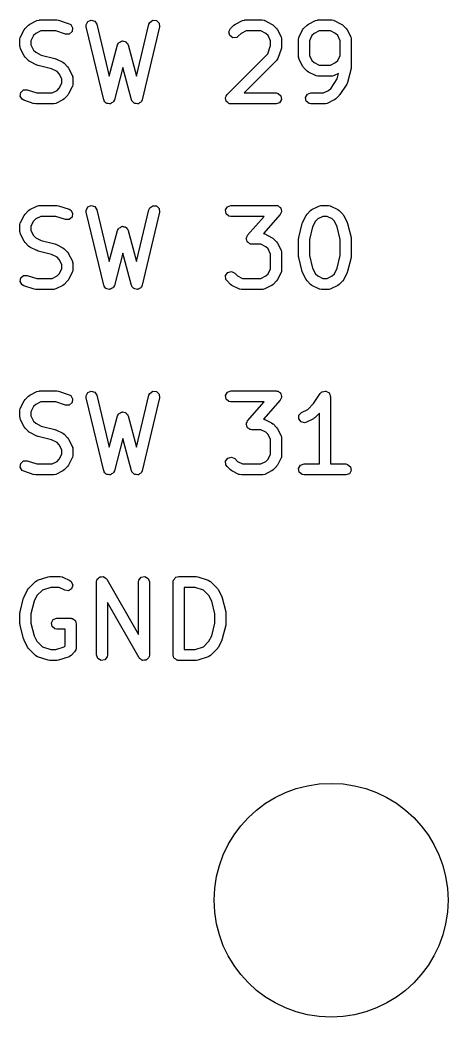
# Model space of a CAD drawing. Extents: x 123.1 to 171.8, y -132.4 to -71.4.
# Drawn here: x 165.93 to 171.78, y -132.41 to -118.76 of the extents above; entities that cross this region are included whole.
import ezdxf

# ---------------------------------------------------------------- set-up
doc = ezdxf.new("R2010")
doc.units = 0
doc.layers.add('BLACK', color=7, linetype='CONTINUOUS')

msp = doc.modelspace()

# ---------------------------------------------------------------- linework, layer by layer
at = {"layer": 'BLACK', "linetype": 'CONTINUOUS'}
for p, q in [((166.062, -118.813), (166.157, -118.765)), ((166.157, -118.765), (166.182, -118.758)), ((166.182, -118.758), (166.187, -118.759)), ((166.187, -118.759), (166.191, -118.757)), ((166.191, -118.757), (166.429, -118.757)), ((166.429, -118.757), (166.451, -118.761)), ((166.451, -118.761), (166.453, -118.761)), ((166.453, -118.761), (166.596, -118.809)), ((166.831, -118.824), (166.854, -118.778)), ((166.854, -118.778), (166.901, -118.758)), ((166.901, -118.758), (166.95, -118.772)), ((166.95, -118.772), (166.978, -118.815)), ((167.7, -118.791), (167.741, -118.761)), ((167.741, -118.761), (167.792, -118.764)), ((167.792, -118.764), (167.829, -118.799)), ((168.872, -118.813), (168.967, -118.765)), ((168.967, -118.765), (168.992, -118.758)), ((168.992, -118.758), (168.996, -118.759)), ((168.996, -118.759), (169, -118.757)), ((169, -118.757), (169.239, -118.757)), ((169.239, -118.757), (169.264, -118.762)), ((169.264, -118.762), (169.268, -118.765)), ((169.268, -118.765), (169.272, -118.765)), ((169.272, -118.765), (169.367, -118.813)), ((169.872, -118.813), (169.967, -118.765)), ((169.967, -118.765), (169.992, -118.758)), ((169.992, -118.758), (169.996, -118.759)), ((169.996, -118.759), (170, -118.757)), ((170, -118.757), (170.191, -118.757)), ((170.191, -118.757), (170.217, -118.762)), ((170.217, -118.762), (170.22, -118.765)), ((170.22, -118.765), (170.224, -118.765)), ((170.224, -118.765), (170.32, -118.813)), ((165.933, -118.989), (165.981, -118.894)), ((165.981, -118.894), (165.994, -118.876)), ((165.994, -118.876), (165.995, -118.875)), ((165.995, -118.875), (166.043, -118.827)), ((166.043, -118.827), (166.061, -118.814)), ((166.061, -118.814), (166.062, -118.813)), ((166.209, -118.907), (166.14, -118.942)), ((166.417, -118.907), (166.209, -118.907)), ((166.548, -118.951), (166.417, -118.907)), ((166.596, -118.809), (166.619, -118.821)), ((166.638, -118.916), (166.599, -118.95)), ((166.619, -118.821), (166.645, -118.865)), ((166.645, -118.865), (166.638, -118.916)), ((166.832, -118.85), (166.831, -118.824)), ((167.07, -119.85), (166.832, -118.85)), ((166.978, -118.815), (167.147, -119.526)), ((167.52, -119.526), (167.689, -118.815)), ((167.835, -118.85), (167.597, -119.85)), ((167.689, -118.815), (167.7, -118.791)), ((167.829, -118.799), (167.835, -118.85)), ((168.783, -118.921), (168.805, -118.875)), ((168.805, -118.875), (168.852, -118.827)), ((168.852, -118.827), (168.871, -118.814)), ((168.871, -118.814), (168.872, -118.813)), ((169.018, -118.907), (168.95, -118.942)), ((169.221, -118.907), (169.018, -118.907)), ((169.289, -118.942), (169.221, -118.907)), ((169.367, -118.813), (169.385, -118.826)), ((169.385, -118.826), (169.387, -118.827)), ((169.387, -118.827), (169.434, -118.875)), ((169.434, -118.875), (169.447, -118.893)), ((169.447, -118.893), (169.449, -118.894)), ((169.449, -118.894), (169.496, -118.989)), ((169.743, -118.989), (169.791, -118.894)), ((169.791, -118.894), (169.804, -118.876)), ((169.804, -118.876), (169.805, -118.875)), ((169.805, -118.875), (169.852, -118.827)), ((169.852, -118.827), (169.871, -118.814)), ((169.871, -118.814), (169.872, -118.813)), ((170.018, -118.907), (169.95, -118.942)), ((170.173, -118.907), (170.018, -118.907)), ((170.242, -118.942), (170.173, -118.907)), ((170.32, -118.813), (170.338, -118.826)), ((170.338, -118.826), (170.339, -118.827)), ((170.339, -118.827), (170.387, -118.875)), ((170.387, -118.875), (170.4, -118.893)), ((170.4, -118.893), (170.401, -118.894)), ((170.401, -118.894), (170.449, -118.989)), ((165.925, -119.023), (165.93, -118.997)), ((165.925, -119.118), (165.925, -119.023)), ((165.93, -118.997), (165.933, -118.994)), ((165.933, -118.994), (165.933, -118.989)), ((166.11, -118.972), (166.075, -119.041)), ((166.075, -119.041), (166.075, -119.1)), ((166.14, -118.942), (166.11, -118.972)), ((166.599, -118.95), (166.548, -118.951)), ((167.298, -119.057), (167.314, -119.046)), ((167.314, -119.046), (167.321, -119.046)), ((167.321, -119.046), (167.327, -119.043)), ((167.327, -119.043), (167.346, -119.048)), ((167.346, -119.048), (167.365, -119.05)), ((167.365, -119.05), (167.37, -119.055)), ((168.796, -118.971), (168.783, -118.921)), ((168.838, -119), (168.796, -118.971)), ((168.889, -118.996), (168.838, -119)), ((168.911, -118.981), (168.889, -118.996)), ((168.95, -118.942), (168.911, -118.981)), ((169.32, -118.972), (169.289, -118.942)), ((169.354, -119.041), (169.32, -118.972)), ((169.354, -119.106), (169.354, -119.041)), ((169.496, -118.989), (169.504, -119.014)), ((169.504, -119.014), (169.503, -119.019)), ((169.503, -119.019), (169.504, -119.023)), ((169.504, -119.023), (169.504, -119.118)), ((169.735, -119.023), (169.74, -118.997)), ((169.735, -119.261), (169.735, -119.023)), ((169.74, -118.997), (169.742, -118.994)), ((169.742, -118.994), (169.743, -118.989)), ((169.919, -118.972), (169.885, -119.041)), ((169.885, -119.041), (169.885, -119.243)), ((169.95, -118.942), (169.919, -118.972)), ((170.272, -118.972), (170.242, -118.942)), ((170.306, -119.041), (170.272, -118.972)), ((170.306, -119.243), (170.306, -119.041)), ((170.449, -118.989), (170.456, -119.014)), ((170.456, -119.014), (170.455, -119.019)), ((170.455, -119.019), (170.456, -119.023)), ((170.456, -119.023), (170.456, -119.404)), ((165.927, -119.122), (165.925, -119.118)), ((165.926, -119.127), (165.927, -119.122)), ((165.933, -119.152), (165.926, -119.127)), ((165.981, -119.247), (165.933, -119.152)), ((166.075, -119.1), (166.11, -119.169)), ((166.11, -119.169), (166.14, -119.199)), ((167.147, -119.526), (167.261, -119.099)), ((167.261, -119.099), (167.272, -119.075)), ((167.272, -119.075), (167.278, -119.071)), ((167.278, -119.071), (167.281, -119.065)), ((167.281, -119.065), (167.298, -119.057)), ((167.37, -119.055), (167.377, -119.057)), ((167.377, -119.057), (167.388, -119.073)), ((167.388, -119.073), (167.402, -119.086)), ((167.402, -119.086), (167.402, -119.093)), ((167.402, -119.093), (167.406, -119.099)), ((167.406, -119.099), (167.52, -119.526)), ((169.316, -119.22), (169.354, -119.106)), ((169.5, -119.142), (169.453, -119.285)), ((169.504, -119.118), (169.5, -119.14)), ((169.5, -119.14), (169.5, -119.142)), ((165.982, -119.248), (165.981, -119.247)), ((165.995, -119.266), (165.982, -119.248)), ((166.043, -119.314), (165.995, -119.266)), ((166.044, -119.315), (166.043, -119.314)), ((166.062, -119.328), (166.044, -119.315)), ((166.14, -119.199), (166.217, -119.238)), ((166.217, -119.238), (166.4, -119.283)), ((166.4, -119.283), (166.411, -119.289)), ((166.411, -119.289), (166.415, -119.289)), ((166.415, -119.289), (166.51, -119.337)), ((168.757, -119.779), (169.316, -119.22)), ((169.434, -119.314), (168.991, -119.757)), ((169.436, -119.31), (169.434, -119.314)), ((169.44, -119.308), (169.436, -119.31)), ((169.453, -119.285), (169.44, -119.308)), ((169.737, -119.265), (169.735, -119.261)), ((169.735, -119.27), (169.737, -119.265)), ((169.743, -119.294), (169.735, -119.27)), ((169.791, -119.39), (169.743, -119.294)), ((169.885, -119.243), (169.919, -119.312)), ((169.919, -119.312), (169.95, -119.342)), ((170.242, -119.342), (170.272, -119.312)), ((170.272, -119.312), (170.306, -119.243)), ((166.157, -119.376), (166.062, -119.328)), ((166.161, -119.376), (166.157, -119.376)), ((166.173, -119.381), (166.161, -119.376)), ((166.355, -119.427), (166.173, -119.381)), ((166.432, -119.465), (166.355, -119.427)), ((166.51, -119.337), (166.528, -119.35)), ((166.528, -119.35), (166.53, -119.351)), ((166.53, -119.351), (166.577, -119.398)), ((166.577, -119.398), (166.59, -119.417)), ((166.59, -119.417), (166.591, -119.418)), ((166.591, -119.418), (166.639, -119.513)), ((167.334, -119.409), (167.216, -119.852)), ((167.452, -119.852), (167.334, -119.409)), ((169.792, -119.391), (169.791, -119.39)), ((169.805, -119.409), (169.792, -119.391)), ((169.852, -119.457), (169.805, -119.409)), ((169.854, -119.458), (169.852, -119.457)), ((169.872, -119.471), (169.854, -119.458)), ((169.95, -119.342), (170.018, -119.376)), ((170.018, -119.376), (170.173, -119.376)), ((170.173, -119.376), (170.242, -119.342)), ((170.454, -119.422), (170.407, -119.612)), ((170.456, -119.404), (170.454, -119.419)), ((170.454, -119.419), (170.454, -119.422)), ((166.463, -119.496), (166.432, -119.465)), ((166.497, -119.564), (166.463, -119.496)), ((166.497, -119.624), (166.497, -119.564)), ((166.639, -119.513), (166.646, -119.538)), ((166.646, -119.538), (166.645, -119.542)), ((166.645, -119.542), (166.647, -119.547)), ((166.647, -119.547), (166.647, -119.642)), ((169.967, -119.519), (169.872, -119.471)), ((169.971, -119.519), (169.967, -119.519)), ((169.975, -119.522), (169.971, -119.519)), ((170, -119.526), (169.975, -119.522)), ((170.191, -119.526), (170, -119.526)), ((170.18, -119.689), (170.264, -119.563)), ((170.195, -119.525), (170.191, -119.526)), ((170.2, -119.526), (170.195, -119.525)), ((170.224, -119.519), (170.2, -119.526)), ((170.283, -119.489), (170.224, -119.519)), ((170.264, -119.563), (170.283, -119.489)), ((165.935, -119.749), (165.973, -119.715)), ((165.973, -119.715), (166.024, -119.714)), ((166.024, -119.714), (166.156, -119.757)), ((166.364, -119.757), (166.432, -119.723)), ((166.432, -119.723), (166.463, -119.693)), ((166.463, -119.693), (166.497, -119.624)), ((166.639, -119.675), (166.591, -119.771)), ((166.642, -119.668), (166.639, -119.671)), ((166.639, -119.671), (166.639, -119.675)), ((166.647, -119.642), (166.642, -119.668)), ((170.078, -119.757), (170.147, -119.723)), ((170.147, -119.723), (170.18, -119.689)), ((170.396, -119.636), (170.301, -119.779)), ((170.407, -119.612), (170.396, -119.635)), ((170.396, -119.635), (170.396, -119.636)), ((165.927, -119.8), (165.935, -119.749)), ((165.954, -119.844), (165.927, -119.8)), ((165.977, -119.856), (165.954, -119.844)), ((166.12, -119.904), (165.977, -119.856)), ((166.156, -119.757), (166.364, -119.757)), ((166.51, -119.852), (166.415, -119.899)), ((166.511, -119.851), (166.51, -119.852)), ((166.53, -119.838), (166.511, -119.851)), ((166.577, -119.79), (166.53, -119.838)), ((166.578, -119.789), (166.577, -119.79)), ((166.591, -119.771), (166.578, -119.789)), ((167.075, -119.856), (167.07, -119.85)), ((167.075, -119.864), (167.075, -119.856)), ((167.088, -119.877), (167.075, -119.864)), ((167.216, -119.852), (167.205, -119.875)), ((167.456, -119.858), (167.452, -119.852)), ((167.457, -119.866), (167.456, -119.858)), ((167.471, -119.879), (167.457, -119.866)), ((167.597, -119.85), (167.587, -119.874)), ((168.735, -119.826), (168.737, -119.823)), ((168.741, -119.848), (168.735, -119.826)), ((168.736, -119.819), (168.747, -119.8)), ((168.737, -119.823), (168.736, -119.819)), ((168.745, -119.87), (168.741, -119.848)), ((168.748, -119.872), (168.745, -119.87)), ((168.747, -119.8), (168.757, -119.779)), ((168.749, -119.875), (168.748, -119.872)), ((168.991, -119.757), (169.429, -119.757)), ((169.429, -119.757), (169.455, -119.762)), ((169.455, -119.762), (169.494, -119.795)), ((169.503, -119.845), (169.477, -119.89)), ((169.494, -119.795), (169.503, -119.845)), ((169.831, -119.819), (169.857, -119.775)), ((169.84, -119.87), (169.831, -119.819)), ((169.88, -119.903), (169.84, -119.87)), ((169.857, -119.775), (169.905, -119.757)), ((169.905, -119.757), (170.078, -119.757)), ((170.224, -119.852), (170.129, -119.899)), ((170.226, -119.851), (170.224, -119.852)), ((170.244, -119.838), (170.226, -119.851)), ((170.292, -119.79), (170.244, -119.838)), ((170.293, -119.787), (170.292, -119.79)), ((170.301, -119.779), (170.293, -119.787)), ((166.121, -119.903), (166.12, -119.904)), ((166.143, -119.907), (166.121, -119.903)), ((166.381, -119.907), (166.143, -119.907)), ((166.386, -119.906), (166.381, -119.907)), ((166.39, -119.907), (166.386, -119.906)), ((166.415, -119.899), (166.39, -119.907)), ((167.099, -119.893), (167.088, -119.877)), ((167.106, -119.895), (167.099, -119.893)), ((167.112, -119.9), (167.106, -119.895)), ((167.13, -119.902), (167.112, -119.9)), ((167.148, -119.907), (167.13, -119.902)), ((167.155, -119.904), (167.148, -119.907)), ((167.163, -119.905), (167.155, -119.904)), ((167.178, -119.894), (167.163, -119.905)), ((167.195, -119.887), (167.178, -119.894)), ((167.198, -119.88), (167.195, -119.887)), ((167.205, -119.875), (167.198, -119.88)), ((167.481, -119.894), (167.471, -119.879)), ((167.489, -119.896), (167.481, -119.894)), ((167.495, -119.901), (167.489, -119.896)), ((167.513, -119.902), (167.495, -119.901)), ((167.531, -119.907), (167.513, -119.902)), ((167.538, -119.904), (167.531, -119.907)), ((167.546, -119.904), (167.538, -119.904)), ((167.561, -119.893), (167.546, -119.904)), ((167.577, -119.885), (167.561, -119.893)), ((167.581, -119.878), (167.577, -119.885)), ((167.587, -119.874), (167.581, -119.878)), ((168.767, -119.888), (168.749, -119.875)), ((168.784, -119.903), (168.767, -119.888)), ((168.789, -119.904), (168.784, -119.903)), ((168.791, -119.905), (168.789, -119.904)), ((168.794, -119.905), (168.791, -119.905)), ((168.81, -119.907), (168.794, -119.905)), ((169.429, -119.907), (168.81, -119.907)), ((169.477, -119.89), (169.429, -119.907)), ((169.905, -119.907), (169.88, -119.903)), ((170.096, -119.907), (169.905, -119.907)), ((170.1, -119.906), (170.096, -119.907)), ((170.104, -119.907), (170.1, -119.906)), ((170.129, -119.899), (170.104, -119.907)), ((165.995, -121.415), (166.043, -121.367)), ((166.043, -121.367), (166.061, -121.354)), ((166.061, -121.354), (166.062, -121.353)), ((166.062, -121.353), (166.157, -121.305)), ((166.157, -121.305), (166.182, -121.298)), ((166.182, -121.298), (166.187, -121.299)), ((166.187, -121.299), (166.191, -121.297)), ((166.191, -121.297), (166.429, -121.297)), ((166.429, -121.297), (166.451, -121.301)), ((166.451, -121.301), (166.453, -121.301)), ((166.453, -121.301), (166.596, -121.349)), ((166.596, -121.349), (166.619, -121.361)), ((166.619, -121.361), (166.645, -121.405)), ((166.831, -121.364), (166.854, -121.318)), ((166.832, -121.39), (166.831, -121.364)), ((166.854, -121.318), (166.901, -121.298)), ((166.901, -121.298), (166.95, -121.312)), ((166.95, -121.312), (166.978, -121.355)), ((166.978, -121.355), (167.147, -122.066)), ((167.52, -122.066), (167.689, -121.355)), ((167.689, -121.355), (167.7, -121.331)), ((167.7, -121.331), (167.741, -121.301)), ((167.741, -121.301), (167.792, -121.304)), ((167.792, -121.304), (167.829, -121.339)), ((167.829, -121.339), (167.835, -121.39)), ((168.736, -121.359), (168.762, -121.315)), ((168.745, -121.41), (168.736, -121.359)), ((168.762, -121.315), (168.81, -121.297)), ((168.81, -121.297), (169.429, -121.297)), ((169.429, -121.297), (169.44, -121.299)), ((169.44, -121.299), (169.444, -121.299)), ((169.444, -121.299), (169.446, -121.3)), ((169.446, -121.3), (169.455, -121.302)), ((169.455, -121.302), (169.47, -121.315)), ((169.47, -121.315), (169.487, -121.325)), ((169.487, -121.325), (169.489, -121.331)), ((169.489, -121.331), (169.494, -121.335)), ((169.494, -121.335), (169.498, -121.355)), ((169.498, -121.355), (169.504, -121.374)), ((169.504, -121.374), (169.502, -121.38)), ((169.852, -121.415), (169.9, -121.367)), ((169.9, -121.367), (169.918, -121.354)), ((169.918, -121.354), (169.919, -121.353)), ((169.919, -121.353), (170.015, -121.305)), ((170.015, -121.305), (170.04, -121.298)), ((170.04, -121.298), (170.044, -121.299)), ((170.044, -121.299), (170.048, -121.297)), ((170.048, -121.297), (170.143, -121.297)), ((170.143, -121.297), (170.169, -121.302)), ((170.169, -121.302), (170.172, -121.305)), ((170.172, -121.305), (170.177, -121.305)), ((170.177, -121.305), (170.272, -121.353)), ((170.272, -121.353), (170.29, -121.366)), ((170.29, -121.366), (170.292, -121.367)), ((170.292, -121.367), (170.339, -121.415)), ((165.933, -121.529), (165.981, -121.434)), ((165.981, -121.434), (165.994, -121.416)), ((165.994, -121.416), (165.995, -121.415)), ((166.14, -121.482), (166.11, -121.512)), ((166.209, -121.447), (166.14, -121.482)), ((166.417, -121.447), (166.209, -121.447)), ((166.548, -121.491), (166.417, -121.447)), ((166.599, -121.49), (166.548, -121.491)), ((166.638, -121.456), (166.599, -121.49)), ((166.645, -121.405), (166.638, -121.456)), ((167.07, -122.39), (166.832, -121.39)), ((167.835, -121.39), (167.597, -122.39)), ((168.784, -121.443), (168.745, -121.41)), ((168.81, -121.447), (168.784, -121.443)), ((169.264, -121.447), (168.81, -121.447)), ((169.039, -121.704), (169.264, -121.447)), ((169.485, -121.422), (169.258, -121.682)), ((169.493, -121.403), (169.485, -121.422)), ((169.503, -121.385), (169.493, -121.403)), ((169.502, -121.38), (169.503, -121.385)), ((169.791, -121.529), (169.838, -121.434)), ((169.838, -121.434), (169.852, -121.416)), ((169.852, -121.416), (169.852, -121.415)), ((169.997, -121.482), (169.967, -121.512)), ((170.066, -121.447), (169.997, -121.482)), ((170.126, -121.447), (170.066, -121.447)), ((170.194, -121.482), (170.126, -121.447)), ((170.225, -121.512), (170.194, -121.482)), ((170.339, -121.415), (170.352, -121.433)), ((170.352, -121.433), (170.353, -121.434)), ((170.353, -121.434), (170.401, -121.529)), ((165.925, -121.563), (165.93, -121.537)), ((165.925, -121.658), (165.925, -121.563)), ((165.93, -121.537), (165.933, -121.534)), ((165.933, -121.534), (165.933, -121.529)), ((166.11, -121.512), (166.075, -121.581)), ((166.075, -121.581), (166.075, -121.64)), ((166.075, -121.64), (166.11, -121.709)), ((167.147, -122.066), (167.261, -121.639)), ((167.261, -121.639), (167.272, -121.615)), ((167.272, -121.615), (167.278, -121.611)), ((167.278, -121.611), (167.281, -121.605)), ((167.281, -121.605), (167.298, -121.597)), ((167.298, -121.597), (167.314, -121.586)), ((167.314, -121.586), (167.321, -121.586)), ((167.321, -121.586), (167.327, -121.583)), ((167.327, -121.583), (167.346, -121.588)), ((167.346, -121.588), (167.365, -121.59)), ((167.365, -121.59), (167.37, -121.595)), ((167.37, -121.595), (167.377, -121.597)), ((167.377, -121.597), (167.388, -121.613)), ((167.388, -121.613), (167.402, -121.626)), ((167.402, -121.626), (167.402, -121.633)), ((167.402, -121.633), (167.406, -121.639)), ((167.406, -121.639), (167.52, -122.066)), ((169.737, -121.735), (169.785, -121.545)), ((169.785, -121.545), (169.79, -121.533)), ((169.79, -121.533), (169.791, -121.529)), ((169.928, -121.589), (169.885, -121.763)), ((169.967, -121.512), (169.928, -121.589)), ((170.263, -121.589), (170.225, -121.512)), ((170.306, -121.763), (170.263, -121.589)), ((170.401, -121.529), (170.405, -121.542)), ((170.405, -121.542), (170.407, -121.545)), ((170.407, -121.545), (170.454, -121.735)), ((165.927, -121.662), (165.925, -121.658)), ((165.926, -121.667), (165.927, -121.662)), ((165.933, -121.692), (165.926, -121.667)), ((165.981, -121.787), (165.933, -121.692)), ((166.11, -121.709), (166.14, -121.739)), ((166.14, -121.739), (166.217, -121.778)), ((166.217, -121.778), (166.4, -121.823)), ((169.021, -121.752), (169.023, -121.746)), ((169.027, -121.771), (169.021, -121.752)), ((169.022, -121.74), (169.032, -121.723)), ((169.023, -121.746), (169.022, -121.74)), ((169.031, -121.791), (169.027, -121.771)), ((169.032, -121.723), (169.039, -121.704)), ((169.258, -121.682), (169.264, -121.683)), ((169.264, -121.683), (169.268, -121.686)), ((169.268, -121.686), (169.272, -121.686)), ((169.272, -121.686), (169.367, -121.734)), ((169.367, -121.734), (169.385, -121.747)), ((169.385, -121.747), (169.387, -121.748)), ((169.387, -121.748), (169.434, -121.796)), ((169.735, -121.753), (169.738, -121.739)), ((169.735, -121.991), (169.735, -121.753)), ((169.738, -121.739), (169.737, -121.735)), ((169.885, -121.763), (169.885, -121.982)), ((170.306, -121.982), (170.306, -121.763)), ((170.454, -121.735), (170.455, -121.75)), ((170.455, -121.75), (170.456, -121.753)), ((170.456, -121.753), (170.456, -121.991)), ((165.982, -121.788), (165.981, -121.787)), ((165.995, -121.806), (165.982, -121.788)), ((166.043, -121.854), (165.995, -121.806)), ((166.044, -121.855), (166.043, -121.854)), ((166.062, -121.868), (166.044, -121.855)), ((166.157, -121.916), (166.062, -121.868)), ((166.161, -121.916), (166.157, -121.916)), ((166.173, -121.921), (166.161, -121.916)), ((166.355, -121.967), (166.173, -121.921)), ((166.4, -121.823), (166.411, -121.829)), ((166.411, -121.829), (166.415, -121.829)), ((166.415, -121.829), (166.51, -121.877)), ((166.51, -121.877), (166.528, -121.89)), ((166.528, -121.89), (166.53, -121.891)), ((166.53, -121.891), (166.577, -121.938)), ((169.035, -121.795), (169.031, -121.791)), ((169.037, -121.8), (169.035, -121.795)), ((169.055, -121.811), (169.037, -121.8)), ((169.07, -121.824), (169.055, -121.811)), ((169.079, -121.825), (169.07, -121.824)), ((169.081, -121.827), (169.079, -121.825)), ((169.085, -121.826), (169.081, -121.827)), ((169.096, -121.828), (169.085, -121.826)), ((169.221, -121.828), (169.096, -121.828)), ((169.289, -121.863), (169.221, -121.828)), ((169.32, -121.893), (169.289, -121.863)), ((169.354, -121.962), (169.32, -121.893)), ((169.434, -121.796), (169.447, -121.814)), ((169.447, -121.814), (169.449, -121.815)), ((169.449, -121.815), (169.496, -121.91)), ((169.496, -121.91), (169.504, -121.935)), ((166.432, -122.005), (166.355, -121.967)), ((166.463, -122.036), (166.432, -122.005)), ((166.497, -122.104), (166.463, -122.036)), ((166.577, -121.938), (166.59, -121.957)), ((166.59, -121.957), (166.591, -121.958)), ((166.591, -121.958), (166.639, -122.053)), ((166.639, -122.053), (166.646, -122.078)), ((167.334, -121.949), (167.216, -122.392)), ((167.452, -122.392), (167.334, -121.949)), ((169.354, -122.164), (169.354, -121.962)), ((169.504, -121.935), (169.503, -121.94)), ((169.503, -121.94), (169.504, -121.944)), ((169.504, -121.944), (169.504, -122.182)), ((169.736, -121.995), (169.735, -121.991)), ((169.737, -122.01), (169.736, -121.995)), ((169.785, -122.2), (169.737, -122.01)), ((169.885, -121.982), (169.928, -122.156)), ((170.263, -122.156), (170.306, -121.982)), ((170.454, -122.01), (170.407, -122.2)), ((170.456, -121.991), (170.454, -122.006)), ((170.454, -122.006), (170.454, -122.01)), ((166.463, -122.233), (166.497, -122.164)), ((166.497, -122.164), (166.497, -122.104)), ((166.647, -122.182), (166.642, -122.208)), ((166.646, -122.078), (166.645, -122.082)), ((166.645, -122.082), (166.647, -122.087)), ((166.647, -122.087), (166.647, -122.182)), ((169.32, -122.233), (169.354, -122.164)), ((169.504, -122.182), (169.5, -122.208)), ((169.928, -122.156), (169.967, -122.233)), ((170.225, -122.233), (170.263, -122.156)), ((165.927, -122.34), (165.935, -122.289)), ((165.935, -122.289), (165.973, -122.255)), ((165.973, -122.255), (166.024, -122.254)), ((166.024, -122.254), (166.156, -122.297)), ((166.156, -122.297), (166.364, -122.297)), ((166.364, -122.297), (166.432, -122.263)), ((166.432, -122.263), (166.463, -122.233)), ((166.577, -122.33), (166.53, -122.378)), ((166.578, -122.329), (166.577, -122.33)), ((166.591, -122.311), (166.578, -122.329)), ((166.639, -122.215), (166.591, -122.311)), ((166.642, -122.208), (166.639, -122.211)), ((166.639, -122.211), (166.639, -122.215)), ((168.738, -122.258), (168.767, -122.216)), ((168.742, -122.309), (168.738, -122.258)), ((168.757, -122.33), (168.742, -122.309)), ((168.805, -122.378), (168.757, -122.33)), ((168.767, -122.216), (168.817, -122.202)), ((168.817, -122.202), (168.863, -122.224)), ((168.863, -122.224), (168.902, -122.263)), ((168.902, -122.263), (168.971, -122.297)), ((168.971, -122.297), (169.221, -122.297)), ((169.221, -122.297), (169.289, -122.263)), ((169.289, -122.263), (169.32, -122.233)), ((169.434, -122.33), (169.387, -122.378)), ((169.435, -122.329), (169.434, -122.33)), ((169.449, -122.311), (169.435, -122.329)), ((169.496, -122.215), (169.449, -122.311)), ((169.497, -122.211), (169.496, -122.215)), ((169.5, -122.208), (169.497, -122.211)), ((169.787, -122.203), (169.785, -122.2)), ((169.791, -122.215), (169.787, -122.203)), ((169.838, -122.311), (169.791, -122.215)), ((169.839, -122.312), (169.838, -122.311)), ((169.852, -122.33), (169.839, -122.312)), ((169.9, -122.378), (169.852, -122.33)), ((169.967, -122.233), (169.997, -122.263)), ((169.997, -122.263), (170.066, -122.297)), ((170.066, -122.297), (170.126, -122.297)), ((170.126, -122.297), (170.194, -122.263)), ((170.194, -122.263), (170.225, -122.233)), ((170.339, -122.33), (170.292, -122.378)), ((170.34, -122.329), (170.339, -122.33)), ((170.353, -122.311), (170.34, -122.329)), ((170.401, -122.215), (170.353, -122.311)), ((170.407, -122.2), (170.401, -122.212)), ((170.401, -122.212), (170.401, -122.215)), ((165.954, -122.384), (165.927, -122.34)), ((165.977, -122.396), (165.954, -122.384)), ((166.12, -122.444), (165.977, -122.396)), ((166.121, -122.443), (166.12, -122.444)), ((166.143, -122.447), (166.121, -122.443)), ((166.381, -122.447), (166.143, -122.447)), ((166.386, -122.446), (166.381, -122.447)), ((166.39, -122.447), (166.386, -122.446)), ((166.415, -122.439), (166.39, -122.447)), ((166.51, -122.392), (166.415, -122.439)), ((166.511, -122.391), (166.51, -122.392)), ((166.53, -122.378), (166.511, -122.391)), ((167.075, -122.396), (167.07, -122.39)), ((167.075, -122.404), (167.075, -122.396)), ((167.088, -122.417), (167.075, -122.404)), ((167.099, -122.433), (167.088, -122.417)), ((167.106, -122.435), (167.099, -122.433)), ((167.112, -122.44), (167.106, -122.435)), ((167.13, -122.442), (167.112, -122.44)), ((167.148, -122.447), (167.13, -122.442)), ((167.155, -122.444), (167.148, -122.447)), ((167.163, -122.445), (167.155, -122.444)), ((167.178, -122.434), (167.163, -122.445)), ((167.195, -122.427), (167.178, -122.434)), ((167.198, -122.42), (167.195, -122.427)), ((167.205, -122.415), (167.198, -122.42)), ((167.216, -122.392), (167.205, -122.415)), ((167.456, -122.398), (167.452, -122.392)), ((167.457, -122.406), (167.456, -122.398)), ((167.471, -122.419), (167.457, -122.406)), ((167.481, -122.434), (167.471, -122.419)), ((167.489, -122.436), (167.481, -122.434)), ((167.495, -122.441), (167.489, -122.436)), ((167.513, -122.442), (167.495, -122.441)), ((167.531, -122.447), (167.513, -122.442)), ((167.538, -122.444), (167.531, -122.447)), ((167.546, -122.444), (167.538, -122.444)), ((167.561, -122.433), (167.546, -122.444)), ((167.577, -122.425), (167.561, -122.433)), ((167.581, -122.418), (167.577, -122.425)), ((167.587, -122.414), (167.581, -122.418)), ((167.597, -122.39), (167.587, -122.414)), ((168.806, -122.378), (168.805, -122.378)), ((168.824, -122.392), (168.806, -122.378)), ((168.919, -122.439), (168.824, -122.392)), ((168.924, -122.44), (168.919, -122.439)), ((168.927, -122.443), (168.924, -122.44)), ((168.953, -122.447), (168.927, -122.443)), ((169.239, -122.447), (168.953, -122.447)), ((169.243, -122.446), (169.239, -122.447)), ((169.247, -122.447), (169.243, -122.446)), ((169.272, -122.439), (169.247, -122.447)), ((169.367, -122.392), (169.272, -122.439)), ((169.368, -122.391), (169.367, -122.392)), ((169.387, -122.378), (169.368, -122.391)), ((169.901, -122.378), (169.9, -122.378)), ((169.919, -122.392), (169.901, -122.378)), ((170.015, -122.439), (169.919, -122.392)), ((170.019, -122.44), (170.015, -122.439)), ((170.022, -122.443), (170.019, -122.44)), ((170.048, -122.447), (170.022, -122.443)), ((170.143, -122.447), (170.048, -122.447)), ((170.148, -122.446), (170.143, -122.447)), ((170.152, -122.447), (170.148, -122.446)), ((170.177, -122.439), (170.152, -122.447)), ((170.272, -122.392), (170.177, -122.439)), ((170.273, -122.391), (170.272, -122.392)), ((170.292, -122.378), (170.273, -122.391)), ((165.981, -123.974), (165.994, -123.956)), ((165.994, -123.956), (165.995, -123.955)), ((165.995, -123.955), (166.043, -123.907)), ((166.043, -123.907), (166.061, -123.894)), ((166.061, -123.894), (166.062, -123.893)), ((166.062, -123.893), (166.157, -123.845)), ((166.157, -123.845), (166.182, -123.838)), ((166.182, -123.838), (166.187, -123.839)), ((166.187, -123.839), (166.191, -123.837)), ((166.191, -123.837), (166.429, -123.837)), ((166.429, -123.837), (166.451, -123.841)), ((166.451, -123.841), (166.453, -123.841)), ((166.453, -123.841), (166.596, -123.889)), ((166.596, -123.889), (166.619, -123.901)), ((166.619, -123.901), (166.645, -123.945)), ((166.645, -123.945), (166.638, -123.996)), ((166.831, -123.904), (166.854, -123.858)), ((166.832, -123.93), (166.831, -123.904)), ((167.07, -124.93), (166.832, -123.93)), ((166.854, -123.858), (166.901, -123.838)), ((166.901, -123.838), (166.95, -123.852)), ((166.95, -123.852), (166.978, -123.895)), ((166.978, -123.895), (167.147, -124.606)), ((167.52, -124.606), (167.689, -123.895)), ((167.835, -123.93), (167.597, -124.93)), ((167.689, -123.895), (167.7, -123.871)), ((167.7, -123.871), (167.741, -123.841)), ((167.741, -123.841), (167.792, -123.844)), ((167.792, -123.844), (167.829, -123.879)), ((167.829, -123.879), (167.835, -123.93)), ((168.736, -123.899), (168.762, -123.855)), ((168.745, -123.95), (168.736, -123.899)), ((168.784, -123.983), (168.745, -123.95)), ((168.762, -123.855), (168.81, -123.837)), ((168.81, -123.837), (169.429, -123.837)), ((169.485, -123.962), (169.258, -124.222)), ((169.429, -123.837), (169.44, -123.839)), ((169.44, -123.839), (169.444, -123.839)), ((169.444, -123.839), (169.446, -123.84)), ((169.446, -123.84), (169.455, -123.842)), ((169.455, -123.842), (169.47, -123.855)), ((169.47, -123.855), (169.487, -123.865)), ((169.493, -123.943), (169.485, -123.962)), ((169.487, -123.865), (169.489, -123.871)), ((169.489, -123.871), (169.494, -123.875)), ((169.503, -123.925), (169.493, -123.943)), ((169.494, -123.875), (169.498, -123.895)), ((169.498, -123.895), (169.504, -123.914)), ((169.504, -123.914), (169.502, -123.92)), ((169.502, -123.92), (169.503, -123.925)), ((169.942, -124.007), (170.033, -123.871)), ((170.033, -123.871), (170.051, -123.852)), ((170.051, -123.852), (170.055, -123.851)), ((170.055, -123.851), (170.058, -123.847)), ((170.058, -123.847), (170.08, -123.844)), ((170.08, -123.844), (170.101, -123.838)), ((170.101, -123.838), (170.104, -123.839)), ((170.104, -123.839), (170.109, -123.839)), ((170.109, -123.839), (170.128, -123.849)), ((170.128, -123.849), (170.148, -123.858)), ((170.148, -123.858), (170.149, -123.862)), ((170.149, -123.862), (170.153, -123.864)), ((170.153, -123.864), (170.161, -123.885)), ((170.161, -123.885), (170.17, -123.904)), ((170.17, -123.904), (170.169, -123.908)), ((170.169, -123.908), (170.171, -123.912)), ((170.171, -123.912), (170.171, -124.837)), ((165.925, -124.103), (165.93, -124.077)), ((165.925, -124.198), (165.925, -124.103)), ((165.93, -124.077), (165.933, -124.074)), ((165.933, -124.069), (165.981, -123.974)), ((165.933, -124.074), (165.933, -124.069)), ((166.11, -124.052), (166.075, -124.121)), ((166.14, -124.022), (166.11, -124.052)), ((166.209, -123.987), (166.14, -124.022)), ((166.417, -123.987), (166.209, -123.987)), ((166.548, -124.031), (166.417, -123.987)), ((166.599, -124.03), (166.548, -124.031)), ((166.638, -123.996), (166.599, -124.03)), ((168.81, -123.987), (168.784, -123.983)), ((169.264, -123.987), (168.81, -123.987)), ((169.039, -124.244), (169.264, -123.987)), ((169.776, -124.131), (169.861, -124.089)), ((169.861, -124.089), (169.942, -124.007)), ((165.927, -124.202), (165.925, -124.198)), ((165.926, -124.207), (165.927, -124.202)), ((165.933, -124.232), (165.926, -124.207)), ((165.981, -124.327), (165.933, -124.232)), ((166.075, -124.121), (166.075, -124.18)), ((166.075, -124.18), (166.11, -124.249)), ((167.147, -124.606), (167.261, -124.179)), ((167.261, -124.179), (167.272, -124.155)), ((167.272, -124.155), (167.278, -124.151)), ((167.278, -124.151), (167.281, -124.145)), ((167.281, -124.145), (167.298, -124.137)), ((167.298, -124.137), (167.314, -124.126)), ((167.314, -124.126), (167.321, -124.126)), ((167.321, -124.126), (167.327, -124.123)), ((167.327, -124.123), (167.346, -124.128)), ((167.346, -124.128), (167.365, -124.13)), ((167.365, -124.13), (167.37, -124.135)), ((167.37, -124.135), (167.377, -124.137)), ((167.377, -124.137), (167.388, -124.153)), ((167.388, -124.153), (167.402, -124.166)), ((167.402, -124.166), (167.402, -124.173)), ((167.402, -124.173), (167.406, -124.179)), ((167.406, -124.179), (167.52, -124.606)), ((169.258, -124.222), (169.264, -124.223)), ((169.264, -124.223), (169.268, -124.226)), ((169.268, -124.226), (169.272, -124.226)), ((169.272, -124.226), (169.367, -124.274)), ((169.738, -124.219), (169.741, -124.168)), ((169.769, -124.261), (169.738, -124.219)), ((169.741, -124.168), (169.776, -124.131)), ((169.939, -124.218), (169.844, -124.265)), ((169.94, -124.216), (169.939, -124.218)), ((169.958, -124.204), (169.94, -124.216)), ((170.021, -124.141), (169.958, -124.204)), ((170.021, -124.837), (170.021, -124.141)), ((165.982, -124.328), (165.981, -124.327)), ((165.995, -124.346), (165.982, -124.328)), ((166.043, -124.394), (165.995, -124.346)), ((166.11, -124.249), (166.14, -124.279)), ((166.14, -124.279), (166.217, -124.318)), ((166.217, -124.318), (166.4, -124.363)), ((166.4, -124.363), (166.411, -124.369)), ((166.411, -124.369), (166.415, -124.369)), ((166.415, -124.369), (166.51, -124.417)), ((169.021, -124.292), (169.023, -124.286)), ((169.027, -124.311), (169.021, -124.292)), ((169.022, -124.28), (169.032, -124.263)), ((169.023, -124.286), (169.022, -124.28)), ((169.031, -124.331), (169.027, -124.311)), ((169.035, -124.335), (169.031, -124.331)), ((169.032, -124.263), (169.039, -124.244)), ((169.037, -124.34), (169.035, -124.335)), ((169.055, -124.351), (169.037, -124.34)), ((169.07, -124.364), (169.055, -124.351)), ((169.079, -124.365), (169.07, -124.364)), ((169.081, -124.367), (169.079, -124.365)), ((169.085, -124.366), (169.081, -124.367)), ((169.096, -124.368), (169.085, -124.366)), ((169.221, -124.368), (169.096, -124.368)), ((169.289, -124.403), (169.221, -124.368)), ((169.367, -124.274), (169.385, -124.287)), ((169.385, -124.287), (169.387, -124.288)), ((169.387, -124.288), (169.434, -124.336)), ((169.434, -124.336), (169.447, -124.354)), ((169.447, -124.354), (169.449, -124.355)), ((169.449, -124.355), (169.496, -124.45)), ((169.819, -124.273), (169.769, -124.261)), ((169.844, -124.265), (169.819, -124.273)), ((166.044, -124.395), (166.043, -124.394)), ((166.062, -124.408), (166.044, -124.395)), ((166.157, -124.456), (166.062, -124.408)), ((166.161, -124.456), (166.157, -124.456)), ((166.173, -124.461), (166.161, -124.456)), ((166.355, -124.507), (166.173, -124.461)), ((166.432, -124.545), (166.355, -124.507)), ((166.51, -124.417), (166.528, -124.43)), ((166.528, -124.43), (166.53, -124.431)), ((166.53, -124.431), (166.577, -124.478)), ((166.577, -124.478), (166.59, -124.497)), ((166.59, -124.497), (166.591, -124.498)), ((166.591, -124.498), (166.639, -124.593)), ((167.334, -124.489), (167.216, -124.932)), ((167.452, -124.932), (167.334, -124.489)), ((169.32, -124.433), (169.289, -124.403)), ((169.354, -124.502), (169.32, -124.433)), ((169.354, -124.704), (169.354, -124.502)), ((169.496, -124.45), (169.504, -124.475)), ((169.504, -124.475), (169.503, -124.48)), ((169.503, -124.48), (169.504, -124.484)), ((169.504, -124.484), (169.504, -124.722)), ((166.463, -124.576), (166.432, -124.545)), ((166.497, -124.644), (166.463, -124.576)), ((166.497, -124.704), (166.497, -124.644)), ((166.639, -124.593), (166.646, -124.618)), ((166.646, -124.618), (166.645, -124.622)), ((166.645, -124.622), (166.647, -124.627)), ((166.647, -124.627), (166.647, -124.722)), ((166.432, -124.803), (166.463, -124.773)), ((166.463, -124.773), (166.497, -124.704)), ((166.639, -124.755), (166.591, -124.851)), ((166.642, -124.748), (166.639, -124.751)), ((166.639, -124.751), (166.639, -124.755)), ((166.647, -124.722), (166.642, -124.748)), ((168.738, -124.798), (168.767, -124.756)), ((168.767, -124.756), (168.817, -124.742)), ((168.817, -124.742), (168.863, -124.764)), ((168.863, -124.764), (168.902, -124.803)), ((169.289, -124.803), (169.32, -124.773)), ((169.32, -124.773), (169.354, -124.704)), ((169.496, -124.755), (169.449, -124.851)), ((169.497, -124.751), (169.496, -124.755)), ((169.5, -124.748), (169.497, -124.751)), ((169.504, -124.722), (169.5, -124.748)), ((165.927, -124.88), (165.935, -124.829)), ((165.954, -124.924), (165.927, -124.88)), ((165.935, -124.829), (165.973, -124.795)), ((165.977, -124.936), (165.954, -124.924)), ((165.973, -124.795), (166.024, -124.794)), ((166.024, -124.794), (166.156, -124.837)), ((166.156, -124.837), (166.364, -124.837)), ((166.364, -124.837), (166.432, -124.803)), ((166.53, -124.918), (166.511, -124.931)), ((166.577, -124.87), (166.53, -124.918)), ((166.578, -124.869), (166.577, -124.87)), ((166.591, -124.851), (166.578, -124.869)), ((168.742, -124.849), (168.738, -124.798)), ((168.757, -124.87), (168.742, -124.849)), ((168.805, -124.918), (168.757, -124.87)), ((168.806, -124.918), (168.805, -124.918)), ((168.824, -124.932), (168.806, -124.918)), ((168.902, -124.803), (168.971, -124.837)), ((168.971, -124.837), (169.221, -124.837)), ((169.221, -124.837), (169.289, -124.803)), ((169.387, -124.918), (169.368, -124.931)), ((169.434, -124.87), (169.387, -124.918)), ((169.435, -124.869), (169.434, -124.87)), ((169.449, -124.851), (169.435, -124.869)), ((169.736, -124.899), (169.762, -124.855)), ((169.745, -124.95), (169.736, -124.899)), ((169.762, -124.855), (169.81, -124.837)), ((169.81, -124.837), (170.021, -124.837)), ((170.171, -124.837), (170.381, -124.837)), ((170.381, -124.837), (170.407, -124.842)), ((170.407, -124.842), (170.446, -124.875)), ((170.446, -124.875), (170.455, -124.925)), ((166.12, -124.984), (165.977, -124.936)), ((166.121, -124.983), (166.12, -124.984)), ((166.143, -124.987), (166.121, -124.983)), ((166.381, -124.987), (166.143, -124.987)), ((166.386, -124.986), (166.381, -124.987)), ((166.39, -124.987), (166.386, -124.986)), ((166.415, -124.979), (166.39, -124.987)), ((166.51, -124.932), (166.415, -124.979)), ((166.511, -124.931), (166.51, -124.932)), ((167.075, -124.936), (167.07, -124.93)), ((167.075, -124.944), (167.075, -124.936)), ((167.088, -124.957), (167.075, -124.944)), ((167.099, -124.973), (167.088, -124.957)), ((167.106, -124.975), (167.099, -124.973)), ((167.112, -124.98), (167.106, -124.975)), ((167.13, -124.982), (167.112, -124.98)), ((167.148, -124.987), (167.13, -124.982)), ((167.155, -124.984), (167.148, -124.987)), ((167.163, -124.985), (167.155, -124.984)), ((167.178, -124.974), (167.163, -124.985)), ((167.195, -124.967), (167.178, -124.974)), ((167.198, -124.96), (167.195, -124.967)), ((167.205, -124.955), (167.198, -124.96)), ((167.216, -124.932), (167.205, -124.955)), ((167.456, -124.938), (167.452, -124.932)), ((167.457, -124.946), (167.456, -124.938)), ((167.471, -124.959), (167.457, -124.946)), ((167.481, -124.974), (167.471, -124.959)), ((167.489, -124.976), (167.481, -124.974)), ((167.495, -124.981), (167.489, -124.976)), ((167.513, -124.982), (167.495, -124.981)), ((167.531, -124.987), (167.513, -124.982)), ((167.538, -124.984), (167.531, -124.987)), ((167.546, -124.984), (167.538, -124.984)), ((167.561, -124.973), (167.546, -124.984)), ((167.577, -124.965), (167.561, -124.973)), ((167.581, -124.958), (167.577, -124.965)), ((167.587, -124.954), (167.581, -124.958)), ((167.597, -124.93), (167.587, -124.954)), ((168.919, -124.979), (168.824, -124.932)), ((168.924, -124.98), (168.919, -124.979)), ((168.927, -124.983), (168.924, -124.98)), ((168.953, -124.987), (168.927, -124.983)), ((169.239, -124.987), (168.953, -124.987)), ((169.243, -124.986), (169.239, -124.987)), ((169.247, -124.987), (169.243, -124.986)), ((169.272, -124.979), (169.247, -124.987)), ((169.367, -124.932), (169.272, -124.979)), ((169.368, -124.931), (169.367, -124.932)), ((169.784, -124.983), (169.745, -124.95)), ((169.81, -124.987), (169.784, -124.983)), ((170.381, -124.987), (169.81, -124.987)), ((170.43, -124.97), (170.381, -124.987)), ((170.455, -124.925), (170.43, -124.97)), ((166.167, -126.429), (166.31, -126.381)), ((166.31, -126.381), (166.332, -126.378)), ((166.332, -126.378), (166.334, -126.377)), ((166.334, -126.377), (166.477, -126.377)), ((166.477, -126.377), (166.502, -126.382)), ((166.502, -126.382), (166.506, -126.385)), ((166.506, -126.385), (166.51, -126.385)), ((166.51, -126.385), (166.605, -126.433)), ((166.978, -126.427), (166.982, -126.421)), ((166.982, -126.421), (166.983, -126.415)), ((166.983, -126.415), (166.998, -126.402)), ((166.998, -126.402), (167.011, -126.387)), ((167.011, -126.387), (167.017, -126.386)), ((167.017, -126.386), (167.023, -126.382)), ((167.023, -126.382), (167.042, -126.382)), ((167.042, -126.382), (167.061, -126.379)), ((167.061, -126.379), (167.067, -126.382)), ((167.067, -126.382), (167.074, -126.382)), ((167.074, -126.382), (167.089, -126.395)), ((167.089, -126.395), (167.106, -126.404)), ((167.106, -126.404), (167.108, -126.411)), ((167.108, -126.411), (167.113, -126.415)), ((167.113, -126.415), (167.545, -127.17)), ((167.549, -126.427), (167.582, -126.387)), ((167.582, -126.387), (167.633, -126.379)), ((167.633, -126.379), (167.677, -126.404)), ((167.677, -126.404), (167.695, -126.452)), ((168.025, -126.427), (168.038, -126.412)), ((168.038, -126.412), (168.048, -126.395)), ((168.048, -126.395), (168.054, -126.393)), ((168.054, -126.393), (168.058, -126.387)), ((168.058, -126.387), (168.077, -126.384)), ((168.077, -126.384), (168.096, -126.377)), ((168.096, -126.377), (168.334, -126.377)), ((168.334, -126.377), (168.356, -126.381)), ((168.356, -126.381), (168.358, -126.381)), ((168.358, -126.381), (168.5, -126.429)), ((165.981, -126.657), (166.029, -126.562)), ((166.029, -126.562), (166.042, -126.544)), ((166.042, -126.544), (166.043, -126.542)), ((166.043, -126.542), (166.138, -126.447)), ((166.138, -126.447), (166.159, -126.432)), ((166.159, -126.432), (166.164, -126.432)), ((166.164, -126.432), (166.167, -126.429)), ((166.346, -126.527), (166.231, -126.566)), ((166.459, -126.527), (166.346, -126.527)), ((166.538, -126.567), (166.459, -126.527)), ((166.632, -126.545), (166.589, -126.573)), ((166.605, -126.433), (166.626, -126.448)), ((166.626, -126.448), (166.647, -126.496)), ((166.647, -126.496), (166.632, -126.545)), ((166.973, -126.452), (166.978, -126.427)), ((166.973, -127.452), (166.973, -126.452)), ((167.545, -126.452), (167.549, -126.427)), ((167.545, -127.17), (167.545, -126.452)), ((167.695, -126.452), (167.695, -127.452)), ((168.021, -126.452), (168.022, -126.443)), ((168.021, -127.452), (168.021, -126.452)), ((168.022, -126.439), (168.024, -126.436)), ((168.022, -126.443), (168.022, -126.439)), ((168.024, -126.436), (168.025, -126.427)), ((168.171, -126.527), (168.171, -127.377)), ((168.322, -126.527), (168.171, -126.527)), ((168.436, -126.566), (168.322, -126.527)), ((168.5, -126.429), (168.523, -126.441)), ((168.523, -126.441), (168.526, -126.445)), ((168.526, -126.445), (168.53, -126.447)), ((168.53, -126.447), (168.625, -126.542)), ((168.625, -126.542), (168.638, -126.561)), ((168.638, -126.561), (168.639, -126.562)), ((168.639, -126.562), (168.687, -126.657)), ((165.928, -126.863), (165.975, -126.672)), ((165.975, -126.672), (165.981, -126.66)), ((165.981, -126.66), (165.981, -126.657)), ((166.157, -126.64), (166.119, -126.717)), ((166.231, -126.566), (166.157, -126.64)), ((166.589, -126.573), (166.538, -126.567)), ((168.51, -126.64), (168.436, -126.566)), ((168.549, -126.717), (168.51, -126.64)), ((168.687, -126.657), (168.69, -126.669)), ((168.69, -126.669), (168.692, -126.672)), ((168.692, -126.672), (168.74, -126.863)), ((166.119, -126.717), (166.075, -126.89)), ((167.554, -127.49), (167.123, -126.735)), ((167.123, -126.735), (167.123, -127.452)), ((168.592, -126.89), (168.549, -126.717)), ((165.925, -126.881), (165.928, -126.866)), ((165.925, -127.024), (165.925, -126.881)), ((165.928, -126.866), (165.928, -126.863)), ((166.075, -126.89), (166.075, -127.015)), ((166.355, -127.011), (166.381, -126.966)), ((166.381, -126.966), (166.429, -126.949)), ((166.429, -126.949), (166.62, -126.949)), ((166.62, -126.949), (166.629, -126.951)), ((166.629, -126.951), (166.633, -126.95)), ((166.633, -126.95), (166.635, -126.952)), ((166.635, -126.952), (166.645, -126.953)), ((166.645, -126.953), (166.66, -126.966)), ((166.66, -126.966), (166.677, -126.976)), ((168.592, -127.015), (168.592, -126.89)), ((168.74, -126.863), (168.741, -126.878)), ((168.741, -126.878), (168.742, -126.881)), ((168.742, -126.881), (168.742, -127.024)), ((165.927, -127.027), (165.925, -127.024)), ((165.928, -127.042), (165.927, -127.027)), ((165.975, -127.232), (165.928, -127.042)), ((166.075, -127.015), (166.119, -127.188)), ((166.364, -127.061), (166.355, -127.011)), ((166.403, -127.094), (166.364, -127.061)), ((166.429, -127.099), (166.403, -127.094)), ((166.545, -127.099), (166.429, -127.099)), ((166.545, -127.326), (166.545, -127.099)), ((166.677, -126.976), (166.679, -126.982)), ((166.679, -126.982), (166.684, -126.986)), ((166.684, -126.986), (166.688, -127.006)), ((166.688, -127.006), (166.695, -127.024)), ((166.695, -127.024), (166.695, -127.357)), ((168.549, -127.188), (168.592, -127.015)), ((168.74, -127.042), (168.692, -127.232)), ((168.742, -127.024), (168.74, -127.039)), ((168.74, -127.039), (168.74, -127.042)), ((165.977, -127.235), (165.975, -127.232)), ((165.981, -127.248), (165.977, -127.235)), ((166.119, -127.188), (166.157, -127.265)), ((168.51, -127.265), (168.549, -127.188)), ((168.692, -127.232), (168.687, -127.244)), ((168.687, -127.244), (168.687, -127.248)), ((166.029, -127.343), (165.981, -127.248)), ((166.03, -127.344), (166.029, -127.343)), ((166.043, -127.363), (166.03, -127.344)), ((166.138, -127.458), (166.043, -127.363)), ((166.157, -127.265), (166.231, -127.339)), ((166.231, -127.339), (166.346, -127.377)), ((166.346, -127.377), (166.417, -127.377)), ((166.417, -127.377), (166.531, -127.339)), ((166.531, -127.339), (166.545, -127.326)), ((166.693, -127.367), (166.69, -127.383)), ((166.694, -127.364), (166.693, -127.367)), ((166.695, -127.357), (166.694, -127.362)), ((166.694, -127.362), (166.694, -127.364)), ((168.171, -127.377), (168.322, -127.377)), ((168.322, -127.377), (168.436, -127.339)), ((168.436, -127.339), (168.51, -127.265)), ((168.625, -127.363), (168.53, -127.458)), ((168.626, -127.361), (168.625, -127.363)), ((168.639, -127.343), (168.626, -127.361)), ((168.687, -127.248), (168.639, -127.343)), ((166.142, -127.46), (166.138, -127.458)), ((166.144, -127.464), (166.142, -127.46)), ((166.167, -127.476), (166.144, -127.464)), ((166.31, -127.524), (166.167, -127.476)), ((166.596, -127.476), (166.453, -127.524)), ((166.599, -127.473), (166.596, -127.476)), ((166.604, -127.473), (166.599, -127.473)), ((166.625, -127.458), (166.604, -127.473)), ((166.673, -127.41), (166.625, -127.458)), ((166.679, -127.395), (166.673, -127.41)), ((166.69, -127.383), (166.679, -127.395)), ((166.991, -127.501), (166.973, -127.452)), ((167.035, -127.526), (166.991, -127.501)), ((167.086, -127.517), (167.035, -127.526)), ((167.119, -127.478), (167.086, -127.517)), ((167.123, -127.452), (167.119, -127.478)), ((167.56, -127.494), (167.554, -127.49)), ((167.562, -127.501), (167.56, -127.494)), ((167.579, -127.51), (167.562, -127.501)), ((167.594, -127.523), (167.579, -127.51)), ((167.65, -127.519), (167.645, -127.523)), ((167.657, -127.517), (167.65, -127.519)), ((167.669, -127.503), (167.657, -127.517)), ((167.684, -127.49), (167.669, -127.503)), ((167.686, -127.483), (167.684, -127.49)), ((167.69, -127.478), (167.686, -127.483)), ((167.695, -127.452), (167.69, -127.478)), ((168.027, -127.471), (168.021, -127.452)), ((168.031, -127.49), (168.027, -127.471)), ((168.036, -127.494), (168.031, -127.49)), ((168.038, -127.501), (168.036, -127.494)), ((168.055, -127.51), (168.038, -127.501)), ((168.07, -127.523), (168.055, -127.51)), ((168.5, -127.476), (168.358, -127.524)), ((168.504, -127.473), (168.5, -127.476)), ((168.508, -127.473), (168.504, -127.473)), ((168.53, -127.458), (168.508, -127.473)), ((166.312, -127.523), (166.31, -127.524)), ((166.334, -127.527), (166.312, -127.523)), ((166.429, -127.527), (166.334, -127.527)), ((166.431, -127.527), (166.429, -127.527)), ((166.453, -127.524), (166.431, -127.527)), ((167.6, -127.523), (167.594, -127.523)), ((167.606, -127.526), (167.6, -127.523)), ((167.626, -127.523), (167.606, -127.526)), ((167.645, -127.523), (167.626, -127.523)), ((168.08, -127.525), (168.07, -127.523)), ((168.083, -127.526), (168.08, -127.525)), ((168.086, -127.526), (168.083, -127.526)), ((168.096, -127.527), (168.086, -127.526)), ((168.334, -127.527), (168.096, -127.527)), ((168.335, -127.527), (168.334, -127.527)), ((168.358, -127.524), (168.335, -127.527))]:
    msp.add_line(p, q, dxfattribs=at)
at = {"layer": 'BLACK'}
msp.add_circle((170.18, -130.81), 1.6, dxfattribs=at)

doc.saveas('drawing.dxf')
